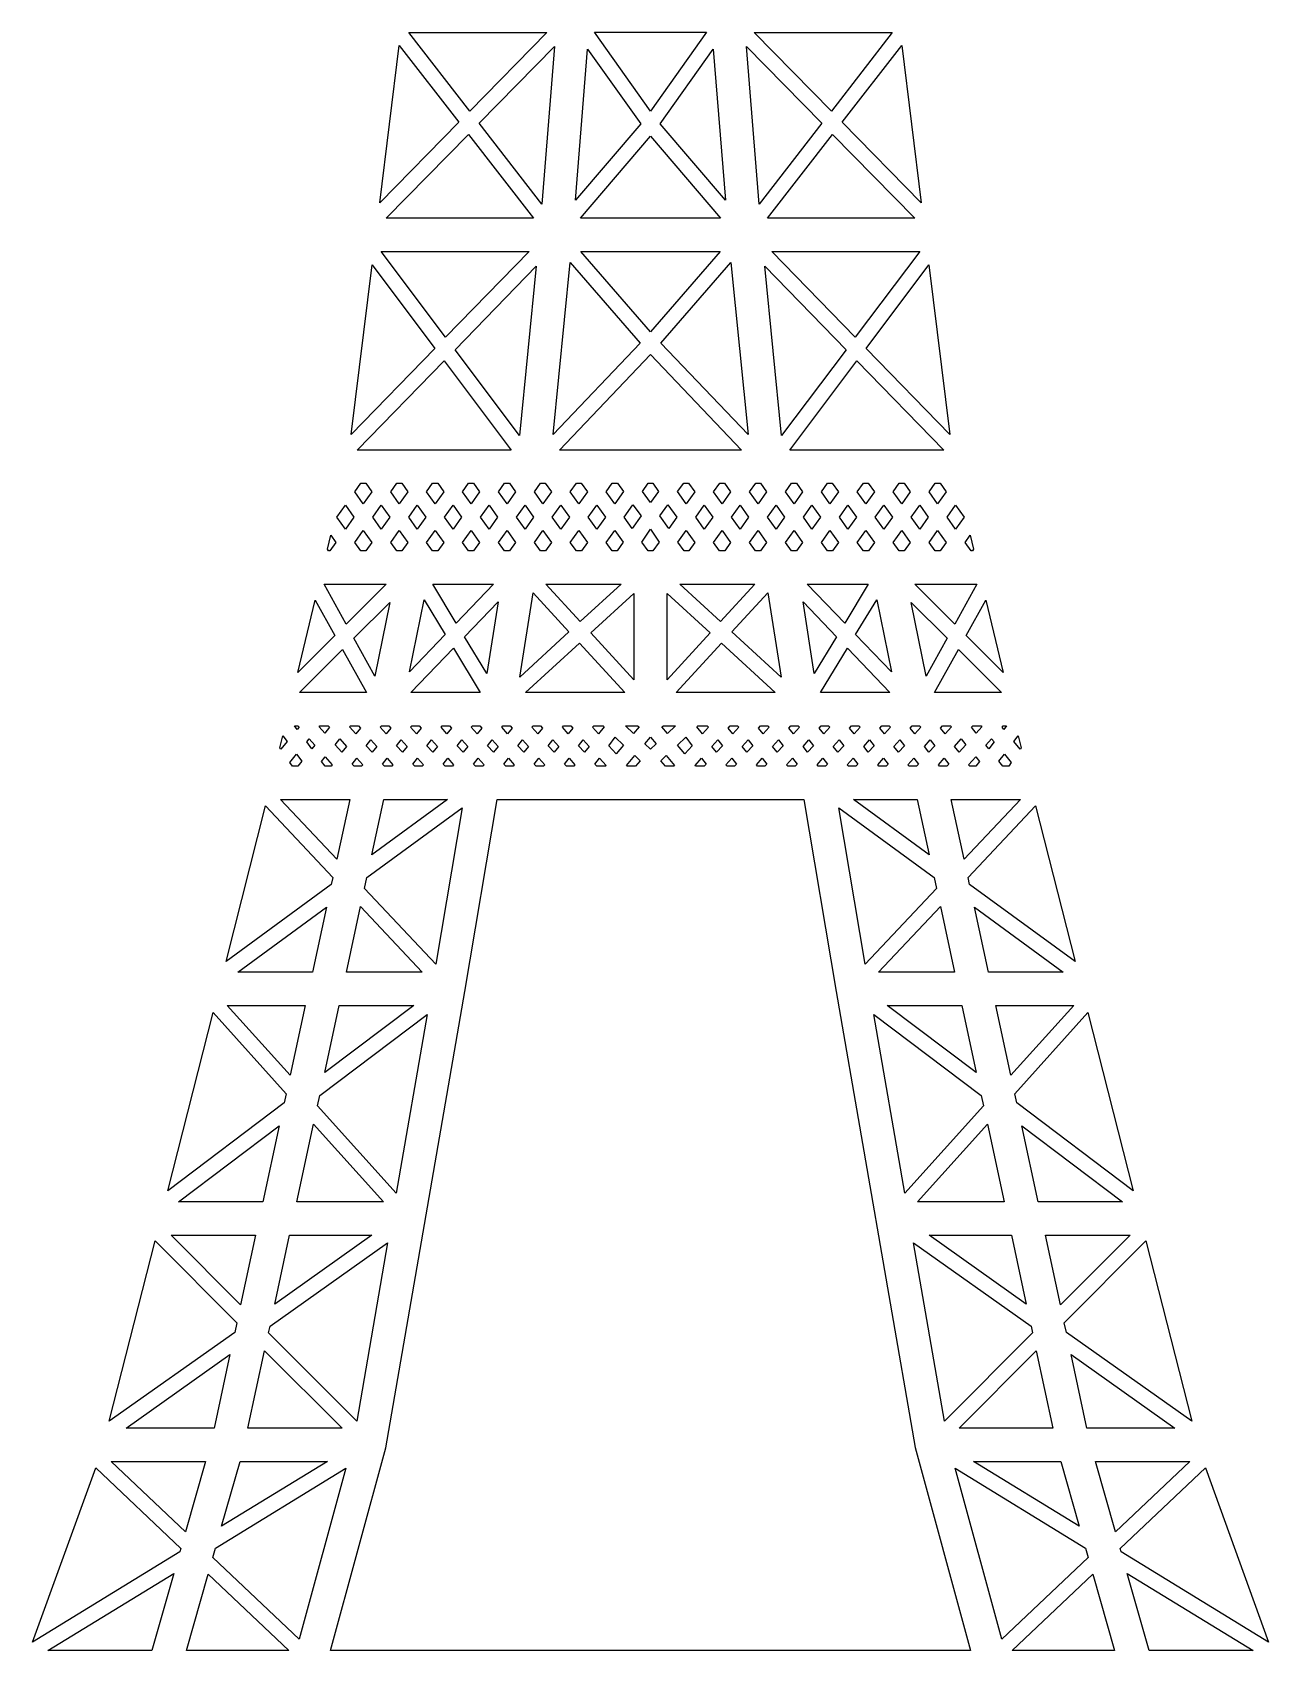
# Model space of a CAD drawing. Header units: metres. Extents: x 277 to 491, y 736 to 1269.
# Drawn here: x 326.5 to 442.1, y 840.7 to 992 of the extents above; entities that cross this region are included whole.
import ezdxf

# ---------------------------------------------------------------- set-up
doc = ezdxf.new("R2010")
doc.units = ezdxf.units.M

msp = doc.modelspace()

# ---------------------------------------------------------------- linework, layer by layer
at = {"layer": 'GROUP0'}
for p, q in [((361.71, 991.94), (374.61, 991.96)), ((367.4, 984.61), (361.71, 991.94)), ((374.61, 991.96), (367.4, 984.61)), ((379.08, 991.97), (389.52, 991.97)), ((384.3, 984.6), (379.08, 991.97)), ((389.52, 991.97), (384.3, 984.6)), ((393.99, 991.96), (406.89, 991.94)), ((401.2, 984.61), (393.99, 991.96)), ((406.89, 991.94), (401.2, 984.61)), ((359, 976.04), (360.82, 990.75)), ((360.82, 990.75), (366.39, 983.58)), ((368.29, 983.47), (375.33, 990.64)), ((375.33, 990.64), (374.15, 975.92)), ((377.29, 976.27), (378.42, 990.4)), ((378.42, 990.4), (383.39, 983.4)), ((385.21, 983.4), (390.17, 990.4)), ((390.17, 990.4), (391.31, 976.27)), ((394.45, 975.92), (393.27, 990.64)), ((393.27, 990.64), (400.31, 983.47)), ((402.21, 983.58), (407.78, 990.75)), ((407.78, 990.75), (409.6, 976.04)), ((366.39, 983.58), (359, 976.04)), ((374.15, 975.92), (368.29, 983.47)), ((383.39, 983.4), (377.29, 976.27)), ((391.31, 976.27), (385.21, 983.4)), ((400.31, 983.47), (394.45, 975.92)), ((409.6, 976.04), (402.21, 983.58)), ((359.59, 974.59), (367.28, 982.43)), ((367.28, 982.43), (373.36, 974.59)), ((377.75, 974.59), (384.3, 982.26)), ((384.3, 982.26), (390.85, 974.59)), ((395.24, 974.59), (401.32, 982.43)), ((401.32, 982.43), (409.01, 974.59)), ((373.36, 974.59), (359.59, 974.59)), ((390.85, 974.59), (377.75, 974.59)), ((409.01, 974.59), (395.24, 974.59)), ((359.13, 971.48), (372.96, 971.48)), ((365.15, 963.46), (359.13, 971.48)), ((372.96, 971.48), (365.15, 963.46)), ((384.3, 963.98), (377.78, 971.48)), ((377.78, 971.48), (390.82, 971.48)), ((390.82, 971.48), (384.3, 963.98)), ((395.64, 971.48), (409.47, 971.48)), ((403.44, 963.46), (395.64, 971.48)), ((409.47, 971.48), (403.44, 963.46)), ((356.32, 954.38), (358.28, 970.22)), ((358.28, 970.22), (364.14, 962.42)), ((366.03, 962.3), (373.62, 970.11)), ((373.62, 970.11), (372.06, 954.27)), ((375.19, 954.37), (376.78, 970.44)), ((376.78, 970.44), (383.33, 962.91)), ((385.27, 962.91), (391.82, 970.44)), ((391.82, 970.44), (393.41, 954.37)), ((396.54, 954.27), (394.97, 970.11)), ((394.97, 970.11), (402.57, 962.3)), ((404.46, 962.42), (410.32, 970.22)), ((410.32, 970.22), (412.28, 954.38)), ((364.14, 962.42), (356.32, 954.38)), ((372.06, 954.27), (366.03, 962.3)), ((383.33, 962.91), (375.19, 954.37)), ((393.41, 954.37), (385.27, 962.91)), ((402.57, 962.3), (396.54, 954.27)), ((412.28, 954.38), (404.46, 962.42)), ((356.89, 952.91), (365.01, 961.26)), ((365.01, 961.26), (371.27, 952.92)), ((375.8, 952.92), (384.3, 961.85)), ((384.3, 961.85), (392.8, 952.92)), ((397.32, 952.92), (403.58, 961.26)), ((403.58, 961.26), (411.7, 952.91)), ((371.27, 952.92), (356.89, 952.91)), ((392.8, 952.92), (375.8, 952.92)), ((411.7, 952.91), (397.32, 952.92)), ((356.66, 949.01), (357.23, 949.81)), ((357.46, 947.88), (356.66, 949.01)), ((357.23, 949.81), (357.7, 949.81)), ((358.26, 949.01), (357.46, 947.88)), ((357.7, 949.81), (358.26, 949.01)), ((360.02, 949.01), (360.59, 949.81)), ((360.82, 947.88), (360.02, 949.01)), ((360.59, 949.81), (361.05, 949.81)), ((361.62, 949.01), (360.82, 947.88)), ((361.05, 949.81), (361.62, 949.01)), ((363.38, 949.01), (363.94, 949.81)), ((364.18, 947.88), (363.38, 949.01)), ((363.94, 949.81), (364.41, 949.81)), ((364.97, 949.01), (364.18, 947.88)), ((364.41, 949.81), (364.97, 949.01)), ((366.73, 949.01), (367.3, 949.81)), ((367.53, 947.88), (366.73, 949.01)), ((367.3, 949.81), (367.76, 949.82)), ((368.33, 949.01), (367.53, 947.88)), ((367.76, 949.82), (368.33, 949.01)), ((370.09, 949.01), (370.66, 949.82)), ((370.89, 947.88), (370.09, 949.01)), ((370.66, 949.82), (371.12, 949.82)), ((371.69, 949.01), (370.89, 947.88)), ((371.12, 949.82), (371.69, 949.01)), ((373.45, 949.01), (374.02, 949.82)), ((374.24, 947.88), (373.45, 949.01)), ((374.02, 949.82), (374.47, 949.82)), ((375.04, 949.01), (374.24, 947.88)), ((374.47, 949.82), (375.04, 949.01)), ((376.8, 949.01), (377.37, 949.82)), ((377.6, 947.88), (376.8, 949.01)), ((377.37, 949.82), (377.83, 949.82)), ((378.4, 949.01), (377.6, 947.88)), ((377.83, 949.82), (378.4, 949.01)), ((380.16, 949.01), (380.73, 949.82)), ((380.96, 947.88), (380.16, 949.01)), ((380.73, 949.82), (381.2, 949.82)), ((381.77, 949.03), (380.96, 947.88)), ((381.2, 949.82), (381.77, 949.03)), ((383.54, 949.05), (384.09, 949.82)), ((384.3, 948), (383.54, 949.05)), ((384.09, 949.82), (384.51, 949.82)), ((385.06, 949.05), (384.3, 948)), ((384.51, 949.82), (385.06, 949.05)), ((386.82, 949.03), (387.4, 949.82)), ((387.64, 947.88), (386.82, 949.03)), ((387.4, 949.82), (387.86, 949.82)), ((388.44, 949.01), (387.64, 947.88)), ((387.86, 949.82), (388.44, 949.01)), ((390.2, 949.01), (390.77, 949.82)), ((391, 947.88), (390.2, 949.01)), ((390.77, 949.82), (391.22, 949.82)), ((391.79, 949.01), (391, 947.88)), ((391.22, 949.82), (391.79, 949.01)), ((393.55, 949.01), (394.13, 949.82)), ((394.35, 947.88), (393.55, 949.01)), ((394.13, 949.82), (394.58, 949.82)), ((395.15, 949.01), (394.35, 947.88)), ((394.58, 949.82), (395.15, 949.01)), ((396.91, 949.01), (397.48, 949.82)), ((397.71, 947.88), (396.91, 949.01)), ((397.48, 949.82), (397.94, 949.82)), ((398.51, 949.01), (397.71, 947.88)), ((397.94, 949.82), (398.51, 949.01)), ((400.27, 949.01), (400.84, 949.82)), ((401.07, 947.88), (400.27, 949.01)), ((400.84, 949.82), (401.29, 949.81)), ((401.86, 949.01), (401.07, 947.88)), ((401.29, 949.81), (401.86, 949.01)), ((403.62, 949.01), (404.19, 949.81)), ((404.42, 947.88), (403.62, 949.01)), ((404.19, 949.81), (404.65, 949.81)), ((405.22, 949.01), (404.42, 947.88)), ((404.65, 949.81), (405.22, 949.01)), ((406.98, 949.01), (407.55, 949.81)), ((407.78, 947.88), (406.98, 949.01)), ((407.55, 949.81), (408.01, 949.81)), ((408.58, 949.01), (407.78, 947.88)), ((408.01, 949.81), (408.58, 949.01)), ((410.34, 949.01), (410.9, 949.81)), ((411.13, 947.88), (410.34, 949.01)), ((410.9, 949.81), (411.37, 949.81)), ((411.93, 949.01), (411.13, 947.88)), ((411.37, 949.81), (411.93, 949.01)), ((354.99, 946.64), (355.78, 947.77)), ((355.78, 947.77), (356.58, 946.64)), ((358.34, 946.64), (359.14, 947.77)), ((359.14, 947.77), (359.94, 946.64)), ((361.7, 946.64), (362.5, 947.77)), ((362.5, 947.77), (363.3, 946.64)), ((365.05, 946.64), (365.85, 947.77)), ((365.85, 947.77), (366.65, 946.64)), ((368.41, 946.64), (369.21, 947.77)), ((369.21, 947.77), (370.01, 946.64)), ((371.77, 946.64), (372.57, 947.77)), ((372.57, 947.77), (373.36, 946.64)), ((375.12, 946.64), (375.92, 947.77)), ((375.92, 947.77), (376.72, 946.64)), ((378.48, 946.64), (379.28, 947.77)), ((379.28, 947.77), (380.08, 946.64)), ((381.84, 946.64), (382.66, 947.81)), ((382.66, 947.81), (383.42, 946.77)), ((385.18, 946.77), (385.93, 947.81)), ((385.93, 947.81), (386.76, 946.64)), ((388.52, 946.64), (389.32, 947.77)), ((389.32, 947.77), (390.12, 946.64)), ((391.88, 946.64), (392.67, 947.77)), ((392.67, 947.77), (393.47, 946.64)), ((395.23, 946.64), (396.03, 947.77)), ((396.03, 947.77), (396.83, 946.64)), ((398.59, 946.64), (399.39, 947.77)), ((399.39, 947.77), (400.19, 946.64)), ((401.95, 946.64), (402.74, 947.77)), ((402.74, 947.77), (403.54, 946.64)), ((405.3, 946.64), (406.1, 947.77)), ((406.1, 947.77), (406.9, 946.64)), ((408.66, 946.64), (409.46, 947.77)), ((409.46, 947.77), (410.25, 946.64)), ((412.01, 946.64), (412.81, 947.77)), ((412.81, 947.77), (413.61, 946.64)), ((355.78, 945.52), (354.99, 946.64)), ((356.58, 946.64), (355.78, 945.52)), ((359.14, 945.52), (358.34, 946.64)), ((359.94, 946.64), (359.14, 945.52)), ((362.5, 945.52), (361.7, 946.64)), ((363.3, 946.64), (362.5, 945.52)), ((365.85, 945.52), (365.05, 946.64)), ((366.65, 946.64), (365.85, 945.52)), ((369.21, 945.52), (368.41, 946.64)), ((370.01, 946.64), (369.21, 945.52)), ((372.57, 945.52), (371.77, 946.64)), ((373.36, 946.64), (372.57, 945.52)), ((375.92, 945.52), (375.12, 946.64)), ((376.72, 946.64), (375.92, 945.52)), ((379.28, 945.52), (378.48, 946.64)), ((380.08, 946.64), (379.28, 945.52)), ((382.6, 945.57), (381.84, 946.64)), ((383.42, 946.77), (382.6, 945.57)), ((386, 945.57), (385.18, 946.77)), ((386.76, 946.64), (386, 945.57)), ((389.32, 945.52), (388.52, 946.64)), ((390.12, 946.64), (389.32, 945.52)), ((392.67, 945.52), (391.88, 946.64)), ((393.47, 946.64), (392.67, 945.52)), ((396.03, 945.52), (395.23, 946.64)), ((396.83, 946.64), (396.03, 945.52)), ((399.39, 945.52), (398.59, 946.64)), ((400.19, 946.64), (399.39, 945.52)), ((402.74, 945.52), (401.95, 946.64)), ((403.54, 946.64), (402.74, 945.52)), ((406.1, 945.52), (405.3, 946.64)), ((406.9, 946.64), (406.1, 945.52)), ((409.46, 945.52), (408.66, 946.64)), ((410.25, 946.64), (409.46, 945.52)), ((412.81, 945.52), (412.01, 946.64)), ((413.61, 946.64), (412.81, 945.52)), ((354.12, 943.65), (354.43, 944.95)), ((354.9, 944.27), (354.34, 943.48)), ((354.43, 944.95), (354.9, 944.27)), ((356.66, 944.27), (357.46, 945.4)), ((357.23, 943.48), (356.66, 944.27)), ((357.46, 945.4), (358.26, 944.27)), ((358.26, 944.27), (357.7, 943.48)), ((360.02, 944.27), (360.82, 945.4)), ((360.58, 943.48), (360.02, 944.27)), ((360.82, 945.4), (361.62, 944.27)), ((361.62, 944.27), (361.05, 943.48)), ((363.38, 944.27), (364.18, 945.4)), ((363.94, 943.48), (363.38, 944.27)), ((364.18, 945.4), (364.97, 944.27)), ((364.97, 944.27), (364.41, 943.48)), ((366.73, 944.27), (367.53, 945.4)), ((367.3, 943.48), (366.73, 944.27)), ((367.53, 945.4), (368.33, 944.27)), ((368.33, 944.27), (367.77, 943.48)), ((370.09, 944.27), (370.89, 945.4)), ((370.65, 943.48), (370.09, 944.27)), ((370.89, 945.4), (371.69, 944.27)), ((371.69, 944.27), (371.12, 943.48)), ((373.45, 944.27), (374.24, 945.4)), ((374.01, 943.48), (373.45, 944.27)), ((374.24, 945.4), (375.04, 944.27)), ((375.04, 944.27), (374.48, 943.48)), ((376.8, 944.27), (377.6, 945.4)), ((377.37, 943.48), (376.8, 944.27)), ((377.6, 945.4), (378.4, 944.27)), ((378.4, 944.27), (377.84, 943.48)), ((380.16, 944.27), (380.96, 945.4)), ((380.72, 943.48), (380.16, 944.27)), ((380.96, 945.4), (381.73, 944.3)), ((381.73, 944.3), (381.17, 943.48)), ((383.48, 944.32), (384.3, 945.51)), ((384.08, 943.48), (383.48, 944.32)), ((384.3, 945.51), (385.11, 944.32)), ((385.11, 944.32), (384.52, 943.48)), ((386.86, 944.3), (387.64, 945.4)), ((387.43, 943.48), (386.86, 944.3)), ((387.64, 945.4), (388.44, 944.27)), ((388.44, 944.27), (387.87, 943.48)), ((390.2, 944.27), (391, 945.4)), ((390.76, 943.48), (390.2, 944.27)), ((391, 945.4), (391.79, 944.27)), ((391.79, 944.27), (391.23, 943.48)), ((393.55, 944.27), (394.35, 945.4)), ((394.12, 943.48), (393.55, 944.27)), ((394.35, 945.4), (395.15, 944.27)), ((395.15, 944.27), (394.59, 943.48)), ((396.91, 944.27), (397.71, 945.4)), ((397.47, 943.48), (396.91, 944.27)), ((397.71, 945.4), (398.51, 944.27)), ((398.51, 944.27), (397.94, 943.48)), ((400.27, 944.27), (401.07, 945.4)), ((400.83, 943.48), (400.27, 944.27)), ((401.07, 945.4), (401.86, 944.27)), ((401.86, 944.27), (401.3, 943.48)), ((403.62, 944.27), (404.42, 945.4)), ((404.19, 943.48), (403.62, 944.27)), ((404.42, 945.4), (405.22, 944.27)), ((405.22, 944.27), (404.66, 943.48)), ((406.98, 944.27), (407.78, 945.4)), ((407.54, 943.48), (406.98, 944.27)), ((407.78, 945.4), (408.58, 944.27)), ((408.58, 944.27), (408.01, 943.48)), ((410.34, 944.27), (411.13, 945.4)), ((410.9, 943.48), (410.34, 944.27)), ((411.13, 945.4), (411.93, 944.27)), ((411.93, 944.27), (411.37, 943.48)), ((413.69, 944.27), (414.17, 944.95)), ((414.25, 943.48), (413.69, 944.27)), ((414.17, 944.95), (414.48, 943.65)), ((354.2, 943.48), (354.12, 943.65)), ((354.34, 943.48), (354.2, 943.48)), ((357.7, 943.48), (357.23, 943.48)), ((361.05, 943.48), (360.58, 943.48)), ((364.41, 943.48), (363.94, 943.48)), ((367.77, 943.48), (367.3, 943.48)), ((371.12, 943.48), (370.65, 943.48)), ((374.48, 943.48), (374.01, 943.48)), ((377.84, 943.48), (377.37, 943.48)), ((381.17, 943.48), (380.72, 943.48)), ((384.52, 943.48), (384.08, 943.48)), ((387.87, 943.48), (387.43, 943.48)), ((391.23, 943.48), (390.76, 943.48)), ((394.59, 943.48), (394.12, 943.48)), ((397.94, 943.48), (397.47, 943.48)), ((401.3, 943.48), (400.83, 943.48)), ((404.66, 943.48), (404.19, 943.48)), ((408.01, 943.48), (407.54, 943.48)), ((411.37, 943.48), (410.9, 943.48)), ((414.4, 943.48), (414.25, 943.48)), ((414.48, 943.65), (414.4, 943.48)), ((355.86, 936.63), (353.79, 940.37)), ((353.79, 940.37), (359.61, 940.37)), ((359.61, 940.37), (355.86, 936.63)), ((363.95, 940.37), (369.64, 940.37)), ((366.15, 936.73), (363.95, 940.37)), ((369.64, 940.37), (366.15, 936.73)), ((372.08, 931.69), (373.33, 939.56)), ((373.33, 939.56), (376.68, 935.91)), ((374.53, 940.37), (381.55, 940.37)), ((377.74, 936.88), (374.53, 940.37)), ((381.55, 940.37), (377.74, 936.88)), ((378.71, 935.82), (382.75, 939.52)), ((382.75, 939.52), (382.75, 931.44)), ((385.85, 939.52), (389.88, 935.82)), ((385.85, 931.44), (385.85, 939.52)), ((387.05, 940.37), (394.06, 940.37)), ((390.85, 936.88), (387.05, 940.37)), ((394.06, 940.37), (390.85, 936.88)), ((391.91, 935.91), (395.27, 939.56)), ((395.27, 939.56), (396.51, 931.69)), ((402.45, 936.73), (398.95, 940.37)), ((398.95, 940.37), (404.64, 940.37)), ((404.64, 940.37), (402.45, 936.73)), ((408.99, 940.37), (414.81, 940.37)), ((412.74, 936.63), (408.99, 940.37)), ((414.81, 940.37), (412.74, 936.63)), ((351.35, 932.12), (352.97, 938.88)), ((352.97, 938.88), (354.8, 935.57)), ((356.58, 935.32), (359.93, 938.67)), ((359.93, 938.67), (358.54, 931.78)), ((361.79, 932.18), (363.15, 938.92)), ((363.15, 938.92), (365.12, 935.66)), ((366.92, 935.46), (370.05, 938.72)), ((370.05, 938.72), (368.99, 932.02)), ((398.55, 938.72), (401.68, 935.46)), ((399.6, 932.02), (398.55, 938.72)), ((403.47, 935.66), (405.44, 938.92)), ((405.44, 938.92), (406.81, 932.18)), ((408.66, 938.67), (412.01, 935.32)), ((410.06, 931.78), (408.66, 938.67)), ((413.79, 935.57), (415.63, 938.88)), ((415.63, 938.88), (417.25, 932.12)), ((354.8, 935.57), (351.35, 932.12)), ((358.54, 931.78), (356.58, 935.32)), ((365.12, 935.66), (361.79, 932.18)), ((368.99, 932.02), (366.92, 935.46)), ((376.68, 935.91), (372.08, 931.69)), ((382.75, 931.44), (378.71, 935.82)), ((389.88, 935.82), (385.85, 931.44)), ((396.51, 931.69), (391.91, 935.91)), ((401.68, 935.46), (399.6, 932.02)), ((406.81, 932.18), (403.47, 935.66)), ((412.01, 935.32), (410.06, 931.78)), ((417.25, 932.12), (413.79, 935.57)), ((351.5, 930.24), (355.53, 934.26)), ((355.53, 934.26), (357.75, 930.24)), ((361.91, 930.24), (365.89, 934.38)), ((365.89, 934.38), (368.39, 930.24)), ((372.63, 930.24), (377.66, 934.85)), ((377.66, 934.85), (381.9, 930.24)), ((386.7, 930.24), (390.94, 934.85)), ((390.94, 934.85), (395.96, 930.24)), ((400.2, 930.24), (402.71, 934.38)), ((402.71, 934.38), (406.68, 930.24)), ((410.85, 930.24), (413.07, 934.26)), ((413.07, 934.26), (417.1, 930.24)), ((357.75, 930.24), (351.5, 930.24)), ((368.39, 930.24), (361.91, 930.24)), ((381.9, 930.24), (372.63, 930.24)), ((395.96, 930.24), (386.7, 930.24)), ((406.68, 930.24), (400.2, 930.24)), ((417.1, 930.24), (410.85, 930.24)), ((349.66, 925.09), (349.93, 926.2)), ((349.93, 926.2), (350.33, 925.66)), ((351.02, 927.13), (351.34, 927.13)), ((351.27, 926.8), (351.02, 927.13)), ((351.45, 927.01), (351.27, 926.8)), ((351.34, 927.13), (351.45, 927.01)), ((352.17, 925.63), (352.41, 925.92)), ((352.41, 925.92), (352.94, 925.32)), ((353.34, 927.04), (353.41, 927.13)), ((353.86, 926.45), (353.34, 927.04)), ((353.41, 927.13), (354.18, 927.13)), ((354.3, 927), (353.86, 926.45)), ((354.18, 927.13), (354.3, 927)), ((354.82, 925.36), (355.26, 925.91)), ((355.26, 925.91), (355.88, 925.21)), ((356.18, 927.04), (356.26, 927.13)), ((356.76, 926.38), (356.18, 927.04)), ((356.26, 927.13), (357.01, 927.13)), ((357.19, 926.93), (356.76, 926.38)), ((357.01, 927.13), (357.19, 926.93)), ((359.05, 927), (359.15, 927.13)), ((359.6, 926.38), (359.05, 927)), ((359.15, 927.13), (359.85, 927.13)), ((360.02, 926.93), (359.6, 926.38)), ((359.85, 927.13), (360.02, 926.93)), ((361.88, 927), (361.98, 927.13)), ((362.43, 926.38), (361.88, 927)), ((361.98, 927.13), (362.68, 927.13)), ((362.86, 926.93), (362.43, 926.38)), ((362.68, 927.13), (362.86, 926.93)), ((364.72, 927), (364.82, 927.13)), ((365.27, 926.38), (364.72, 927)), ((364.82, 927.13), (365.52, 927.13)), ((365.69, 926.93), (365.27, 926.38)), ((365.52, 927.13), (365.69, 926.93)), ((367.55, 927), (367.65, 927.13)), ((368.1, 926.38), (367.55, 927)), ((367.65, 927.13), (368.35, 927.13)), ((368.53, 926.93), (368.1, 926.38)), ((368.35, 927.13), (368.53, 926.93)), ((370.39, 927), (370.49, 927.13)), ((370.94, 926.38), (370.39, 927)), ((370.49, 927.13), (371.19, 927.13)), ((371.36, 926.93), (370.94, 926.38)), ((371.19, 927.13), (371.36, 926.93)), ((373.22, 927), (373.32, 927.13)), ((373.77, 926.38), (373.22, 927)), ((373.32, 927.13), (374.02, 927.13)), ((374.2, 926.93), (373.77, 926.38)), ((374.02, 927.13), (374.2, 926.93)), ((376.06, 927), (376.16, 927.13)), ((376.61, 926.38), (376.06, 927)), ((376.16, 927.13), (376.86, 927.13)), ((377.03, 926.93), (376.61, 926.38)), ((376.86, 927.13), (377.03, 926.93)), ((378.89, 927), (378.99, 927.13)), ((379.44, 926.38), (378.89, 927)), ((378.99, 927.13), (379.88, 927.13)), ((379.96, 927.05), (379.44, 926.38)), ((379.88, 927.13), (379.96, 927.05)), ((380.41, 925.28), (381.01, 926.06)), ((381.01, 926.06), (381.78, 925.34)), ((382.72, 926.43), (381.97, 927.13)), ((381.97, 927.13), (383.08, 927.13)), ((383.24, 927.03), (382.72, 926.43)), ((383.08, 927.13), (383.24, 927.03)), ((383.77, 925.44), (384.3, 926.06)), ((384.3, 926.06), (384.83, 925.44)), ((385.36, 927.03), (385.51, 927.13)), ((385.88, 926.43), (385.36, 927.03)), ((385.51, 927.13), (386.63, 927.13)), ((386.63, 927.13), (385.88, 926.43)), ((386.81, 925.34), (387.59, 926.06)), ((387.59, 926.06), (388.18, 925.28)), ((388.64, 927.05), (388.72, 927.13)), ((389.15, 926.38), (388.64, 927.05)), ((388.72, 927.13), (389.6, 927.13)), ((389.71, 927), (389.15, 926.38)), ((389.6, 927.13), (389.71, 927)), ((391.56, 926.93), (391.74, 927.13)), ((391.99, 926.38), (391.56, 926.93)), ((391.74, 927.13), (392.44, 927.13)), ((392.54, 927), (391.99, 926.38)), ((392.44, 927.13), (392.54, 927)), ((394.4, 926.93), (394.57, 927.13)), ((394.82, 926.38), (394.4, 926.93)), ((394.57, 927.13), (395.27, 927.13)), ((395.38, 927), (394.82, 926.38)), ((395.27, 927.13), (395.38, 927)), ((397.23, 926.93), (397.41, 927.13)), ((397.66, 926.38), (397.23, 926.93)), ((397.41, 927.13), (398.11, 927.13)), ((398.21, 927), (397.66, 926.38)), ((398.11, 927.13), (398.21, 927)), ((400.07, 926.93), (400.24, 927.13)), ((400.49, 926.38), (400.07, 926.93)), ((400.24, 927.13), (400.94, 927.13)), ((401.05, 927), (400.49, 926.38)), ((400.94, 927.13), (401.05, 927)), ((402.9, 926.93), (403.08, 927.13)), ((403.33, 926.38), (402.9, 926.93)), ((403.08, 927.13), (403.78, 927.13)), ((403.88, 927), (403.33, 926.38)), ((403.78, 927.13), (403.88, 927)), ((405.74, 926.93), (405.91, 927.13)), ((406.16, 926.38), (405.74, 926.93)), ((405.91, 927.13), (406.61, 927.13)), ((406.72, 927), (406.16, 926.38)), ((406.61, 927.13), (406.72, 927)), ((408.57, 926.93), (408.75, 927.13)), ((409, 926.38), (408.57, 926.93)), ((408.75, 927.13), (409.45, 927.13)), ((409.55, 927), (409, 926.38)), ((409.45, 927.13), (409.55, 927)), ((411.41, 926.93), (411.59, 927.13)), ((411.83, 926.38), (411.41, 926.93)), ((411.59, 927.13), (412.34, 927.13)), ((412.42, 927.04), (411.83, 926.38)), ((412.34, 927.13), (412.42, 927.04)), ((412.72, 925.21), (413.33, 925.91)), ((413.33, 925.91), (413.77, 925.36)), ((414.3, 927), (414.42, 927.13)), ((414.74, 926.45), (414.3, 927)), ((414.42, 927.13), (415.19, 927.13)), ((415.26, 927.05), (414.74, 926.45)), ((415.19, 927.13), (415.26, 927.05)), ((415.65, 925.32), (416.18, 925.92)), ((416.18, 925.92), (416.43, 925.63)), ((417.15, 927.01), (417.25, 927.13)), ((417.32, 926.8), (417.15, 927.01)), ((417.25, 927.13), (417.58, 927.13)), ((417.58, 927.13), (417.32, 926.8)), ((418.26, 925.66), (418.67, 926.2)), ((418.67, 926.2), (418.94, 925.09)), ((349.75, 924.95), (349.66, 925.09)), ((350.33, 925.66), (349.75, 924.95)), ((350.59, 923.72), (351.23, 924.49)), ((351.23, 924.49), (351.73, 923.83)), ((352.66, 924.98), (352.17, 925.63)), ((352.94, 925.32), (352.66, 924.98)), ((355.45, 924.66), (354.82, 925.36)), ((355.88, 925.21), (355.45, 924.66)), ((357.73, 925.28), (358.16, 925.84)), ((358.29, 924.66), (357.73, 925.28)), ((358.16, 925.84), (358.71, 925.21)), ((358.71, 925.21), (358.29, 924.66)), ((360.57, 925.28), (360.99, 925.84)), ((361.12, 924.66), (360.57, 925.28)), ((360.99, 925.84), (361.55, 925.21)), ((361.55, 925.21), (361.12, 924.66)), ((363.4, 925.28), (363.83, 925.84)), ((363.96, 924.66), (363.4, 925.28)), ((363.83, 925.84), (364.38, 925.21)), ((364.38, 925.21), (363.96, 924.66)), ((366.24, 925.28), (366.66, 925.84)), ((366.79, 924.66), (366.24, 925.28)), ((366.66, 925.84), (367.22, 925.21)), ((367.22, 925.21), (366.79, 924.66)), ((369.07, 925.28), (369.5, 925.84)), ((369.63, 924.66), (369.07, 925.28)), ((369.5, 925.84), (370.05, 925.21)), ((370.05, 925.21), (369.63, 924.66)), ((371.91, 925.28), (372.33, 925.84)), ((372.46, 924.66), (371.91, 925.28)), ((372.33, 925.84), (372.89, 925.21)), ((372.89, 925.21), (372.46, 924.66)), ((374.74, 925.28), (375.17, 925.84)), ((375.3, 924.66), (374.74, 925.28)), ((375.17, 925.84), (375.72, 925.21)), ((375.72, 925.21), (375.3, 924.66)), ((377.58, 925.28), (378, 925.84)), ((378.13, 924.66), (377.58, 925.28)), ((378, 925.84), (378.56, 925.21)), ((378.56, 925.21), (378.13, 924.66)), ((381.08, 924.53), (380.41, 925.28)), ((381.78, 925.34), (381.08, 924.53)), ((384.3, 924.94), (383.77, 925.44)), ((384.83, 925.44), (384.3, 924.94)), ((387.51, 924.53), (386.81, 925.34)), ((388.18, 925.28), (387.51, 924.53)), ((390.04, 925.21), (390.59, 925.84)), ((390.47, 924.66), (390.04, 925.21)), ((391.02, 925.28), (390.47, 924.66)), ((390.59, 925.84), (391.02, 925.28)), ((392.88, 925.21), (393.43, 925.84)), ((393.3, 924.66), (392.88, 925.21)), ((393.85, 925.28), (393.3, 924.66)), ((393.43, 925.84), (393.85, 925.28)), ((395.71, 925.21), (396.26, 925.84)), ((396.14, 924.66), (395.71, 925.21)), ((396.69, 925.28), (396.14, 924.66)), ((396.26, 925.84), (396.69, 925.28)), ((398.55, 925.21), (399.1, 925.84)), ((398.97, 924.66), (398.55, 925.21)), ((399.52, 925.28), (398.97, 924.66)), ((399.1, 925.84), (399.52, 925.28)), ((401.38, 925.21), (401.93, 925.84)), ((401.81, 924.66), (401.38, 925.21)), ((402.36, 925.28), (401.81, 924.66)), ((401.93, 925.84), (402.36, 925.28)), ((404.22, 925.21), (404.77, 925.84)), ((404.64, 924.66), (404.22, 925.21)), ((405.19, 925.28), (404.64, 924.66)), ((404.77, 925.84), (405.19, 925.28)), ((407.05, 925.21), (407.6, 925.84)), ((407.48, 924.66), (407.05, 925.21)), ((408.03, 925.28), (407.48, 924.66)), ((407.6, 925.84), (408.03, 925.28)), ((409.89, 925.21), (410.44, 925.84)), ((410.31, 924.66), (409.89, 925.21)), ((410.86, 925.28), (410.31, 924.66)), ((410.44, 925.84), (410.86, 925.28)), ((413.15, 924.66), (412.72, 925.21)), ((413.77, 925.36), (413.15, 924.66)), ((415.93, 924.98), (415.65, 925.32)), ((416.43, 925.63), (415.93, 924.98)), ((416.86, 923.83), (417.37, 924.49)), ((417.37, 924.49), (418.01, 923.72)), ((418.85, 924.95), (418.26, 925.66)), ((418.94, 925.09), (418.85, 924.95)), ((350.83, 923.36), (350.59, 923.72)), ((351.35, 923.36), (350.83, 923.36)), ((351.73, 923.83), (351.35, 923.36)), ((353.56, 923.8), (353.91, 924.23)), ((353.9, 923.36), (353.56, 923.8)), ((354.46, 923.36), (353.9, 923.36)), ((353.91, 924.23), (354.56, 923.5)), ((354.56, 923.5), (354.46, 923.36)), ((356.42, 923.56), (356.84, 924.12)), ((356.6, 923.36), (356.42, 923.56)), ((357.3, 923.36), (356.6, 923.36)), ((356.84, 924.12), (357.4, 923.5)), ((357.4, 923.5), (357.3, 923.36)), ((359.26, 923.56), (359.68, 924.12)), ((359.43, 923.36), (359.26, 923.56)), ((360.13, 923.36), (359.43, 923.36)), ((359.68, 924.12), (360.23, 923.5)), ((360.23, 923.5), (360.13, 923.36)), ((362.09, 923.56), (362.52, 924.12)), ((362.27, 923.36), (362.09, 923.56)), ((362.97, 923.36), (362.27, 923.36)), ((362.52, 924.12), (363.07, 923.5)), ((363.07, 923.5), (362.97, 923.36)), ((364.93, 923.56), (365.35, 924.12)), ((365.1, 923.36), (364.93, 923.56)), ((365.8, 923.36), (365.1, 923.36)), ((365.35, 924.12), (365.9, 923.5)), ((365.9, 923.5), (365.8, 923.36)), ((367.76, 923.56), (368.18, 924.12)), ((367.94, 923.36), (367.76, 923.56)), ((368.64, 923.36), (367.94, 923.36)), ((368.18, 924.12), (368.74, 923.5)), ((368.74, 923.5), (368.64, 923.36)), ((370.6, 923.56), (371.02, 924.12)), ((370.77, 923.36), (370.6, 923.56)), ((371.47, 923.36), (370.77, 923.36)), ((371.02, 924.12), (371.57, 923.5)), ((371.57, 923.5), (371.47, 923.36)), ((373.43, 923.56), (373.86, 924.12)), ((373.61, 923.36), (373.43, 923.56)), ((374.31, 923.36), (373.61, 923.36)), ((373.86, 924.12), (374.41, 923.5)), ((374.41, 923.5), (374.31, 923.36)), ((376.27, 923.56), (376.69, 924.12)), ((376.44, 923.36), (376.27, 923.56)), ((377.14, 923.36), (376.44, 923.36)), ((376.69, 924.12), (377.24, 923.5)), ((377.24, 923.5), (377.14, 923.36)), ((379.1, 923.56), (379.53, 924.12)), ((379.28, 923.36), (379.1, 923.56)), ((380.08, 923.36), (379.28, 923.36)), ((379.53, 924.12), (380.14, 923.43)), ((380.14, 923.43), (380.08, 923.36)), ((382.04, 923.44), (382.83, 924.35)), ((382.11, 923.36), (382.04, 923.44)), ((382.91, 923.36), (382.11, 923.36)), ((382.83, 924.35), (383.34, 923.87)), ((383.34, 923.87), (382.91, 923.36)), ((385.26, 923.87), (385.77, 924.35)), ((385.69, 923.36), (385.26, 923.87)), ((386.48, 923.36), (385.69, 923.36)), ((385.77, 924.35), (386.55, 923.44)), ((386.55, 923.44), (386.48, 923.36)), ((388.46, 923.43), (389.07, 924.12)), ((388.51, 923.36), (388.46, 923.43)), ((389.32, 923.36), (388.51, 923.36)), ((389.07, 924.12), (389.5, 923.56)), ((389.5, 923.56), (389.32, 923.36)), ((391.35, 923.5), (391.91, 924.12)), ((391.45, 923.36), (391.35, 923.5)), ((392.15, 923.36), (391.45, 923.36)), ((391.91, 924.12), (392.33, 923.56)), ((392.33, 923.56), (392.15, 923.36)), ((394.19, 923.5), (394.74, 924.12)), ((394.29, 923.36), (394.19, 923.5)), ((394.99, 923.36), (394.29, 923.36)), ((394.74, 924.12), (395.17, 923.56)), ((395.17, 923.56), (394.99, 923.36)), ((397.02, 923.5), (397.58, 924.12)), ((397.12, 923.36), (397.02, 923.5)), ((397.83, 923.36), (397.12, 923.36)), ((397.58, 924.12), (398, 923.56)), ((398, 923.56), (397.83, 923.36)), ((399.86, 923.5), (400.41, 924.12)), ((399.96, 923.36), (399.86, 923.5)), ((400.66, 923.36), (399.96, 923.36)), ((400.41, 924.12), (400.84, 923.56)), ((400.84, 923.56), (400.66, 923.36)), ((402.69, 923.5), (403.25, 924.12)), ((402.79, 923.36), (402.69, 923.5)), ((403.5, 923.36), (402.79, 923.36)), ((403.25, 924.12), (403.67, 923.56)), ((403.67, 923.56), (403.5, 923.36)), ((405.53, 923.5), (406.08, 924.12)), ((405.63, 923.36), (405.53, 923.5)), ((406.33, 923.36), (405.63, 923.36)), ((406.08, 924.12), (406.51, 923.56)), ((406.51, 923.56), (406.33, 923.36)), ((408.36, 923.5), (408.92, 924.12)), ((408.46, 923.36), (408.36, 923.5)), ((409.16, 923.36), (408.46, 923.36)), ((408.92, 924.12), (409.34, 923.56)), ((409.34, 923.56), (409.16, 923.36)), ((411.2, 923.5), (411.75, 924.12)), ((411.3, 923.36), (411.2, 923.5)), ((412, 923.36), (411.3, 923.36)), ((411.75, 924.12), (412.18, 923.56)), ((412.18, 923.56), (412, 923.36)), ((414.03, 923.5), (414.69, 924.23)), ((414.14, 923.36), (414.03, 923.5)), ((414.7, 923.36), (414.14, 923.36)), ((414.69, 924.23), (415.04, 923.8)), ((415.04, 923.8), (414.7, 923.36)), ((417.24, 923.36), (416.86, 923.83)), ((417.77, 923.36), (417.24, 923.36)), ((418.01, 923.72), (417.77, 923.36)), ((349.72, 920.26), (356.19, 920.26)), ((354.98, 914.68), (349.72, 920.26)), ((356.19, 920.26), (354.98, 914.68)), ((365.33, 920.26), (358.25, 915.07)), ((358.25, 915.07), (359.37, 920.26)), ((359.37, 920.26), (365.33, 920.26)), ((366.95, 902.29), (369.98, 920.26)), ((369.98, 920.26), (398.62, 920.26)), ((398.62, 920.26), (401.64, 902.29)), ((403.27, 920.26), (409.23, 920.26)), ((410.35, 915.07), (403.27, 920.26)), ((409.23, 920.26), (410.35, 915.07)), ((412.41, 920.26), (418.87, 920.26)), ((413.61, 914.68), (412.41, 920.26)), ((418.87, 920.26), (413.61, 914.68)), ((344.63, 905.09), (348.33, 919.65)), ((348.33, 919.65), (354.62, 912.97)), ((357.79, 912.96), (366.69, 919.48)), ((366.69, 919.48), (364.24, 904.86)), ((401.9, 919.48), (410.81, 912.95)), ((404.36, 904.86), (401.9, 919.48)), ((413.98, 912.97), (420.27, 919.65)), ((420.27, 919.65), (423.97, 905.09)), ((354.47, 912.3), (344.63, 905.09)), ((354.62, 912.97), (354.47, 912.3)), ((357.57, 911.93), (357.79, 912.96)), ((410.81, 912.95), (411.03, 911.93)), ((414.12, 912.3), (413.98, 912.97)), ((423.97, 905.09), (414.12, 912.3)), ((364.24, 904.86), (357.57, 911.93)), ((411.03, 911.93), (404.36, 904.86)), ((345.72, 904.11), (354.02, 910.19)), ((354.02, 910.19), (352.71, 904.11)), ((355.88, 904.11), (357.2, 910.23)), ((357.2, 910.23), (362.97, 904.11)), ((405.62, 904.11), (411.39, 910.23)), ((411.39, 910.23), (412.71, 904.11)), ((415.89, 904.11), (414.58, 910.19)), ((414.58, 910.19), (422.87, 904.11)), ((352.71, 904.11), (345.72, 904.11)), ((362.97, 904.11), (355.88, 904.11)), ((412.71, 904.11), (405.62, 904.11)), ((422.87, 904.11), (415.89, 904.11)), ((359.56, 859.63), (366.95, 902.29)), ((401.64, 902.29), (409.03, 859.66)), ((339.19, 883.67), (343.42, 900.33)), ((343.42, 900.33), (350.25, 892.73)), ((350.62, 894.47), (344.75, 901)), ((344.75, 901), (352.03, 901)), ((352.03, 901), (350.62, 894.47)), ((362.17, 901), (353.86, 894.74)), ((353.86, 894.74), (355.21, 901)), ((355.21, 901), (362.17, 901)), ((414.74, 894.74), (406.42, 901)), ((406.42, 901), (413.38, 901)), ((413.38, 901), (414.74, 894.74)), ((416.56, 901), (423.85, 901)), ((417.97, 894.47), (416.56, 901)), ((423.85, 901), (417.97, 894.47)), ((418.35, 892.73), (425.18, 900.33)), ((425.18, 900.33), (429.41, 883.67)), ((353.4, 892.59), (363.43, 900.15)), ((363.43, 900.15), (360.53, 883.44)), ((405.16, 900.15), (415.2, 892.59)), ((408.06, 883.44), (405.16, 900.15)), ((350.25, 892.73), (350.07, 891.88)), ((418.53, 891.88), (418.35, 892.73)), ((350.07, 891.88), (339.19, 883.67)), ((353.19, 891.62), (353.4, 892.59)), ((360.53, 883.44), (353.19, 891.62)), ((415.41, 891.62), (408.06, 883.44)), ((415.2, 892.59), (415.41, 891.62)), ((429.41, 883.67), (418.53, 891.88)), ((340.18, 882.62), (349.6, 889.73)), ((349.6, 889.73), (348.07, 882.62)), ((351.25, 882.62), (352.81, 889.88)), ((352.81, 889.88), (359.34, 882.62)), ((409.26, 882.62), (415.78, 889.88)), ((415.78, 889.88), (417.35, 882.62)), ((420.53, 882.62), (418.99, 889.73)), ((418.99, 889.73), (428.42, 882.62)), ((348.07, 882.62), (340.18, 882.62)), ((359.34, 882.62), (351.25, 882.62)), ((417.35, 882.62), (409.26, 882.62)), ((428.42, 882.62), (420.53, 882.62)), ((339.49, 879.52), (347.4, 879.52)), ((345.99, 873), (339.49, 879.52)), ((347.4, 879.52), (345.99, 873)), ((358.27, 879.52), (349.19, 873.08)), ((349.19, 873.08), (350.57, 879.52)), ((350.57, 879.52), (358.27, 879.52)), ((419.41, 873.08), (410.33, 879.52)), ((410.33, 879.52), (418.02, 879.52)), ((418.02, 879.52), (419.41, 873.08)), ((421.2, 879.52), (429.11, 879.52)), ((422.6, 873), (421.2, 879.52)), ((429.11, 879.52), (422.6, 873)), ((333.71, 862.12), (338, 878.98)), ((338, 878.98), (345.63, 871.33)), ((348.74, 871.01), (359.73, 878.79)), ((359.73, 878.79), (356.84, 862.13)), ((408.87, 878.79), (419.86, 871.01)), ((411.76, 862.13), (408.87, 878.79)), ((422.96, 871.33), (430.6, 878.98)), ((430.6, 878.98), (434.88, 862.12)), ((345.44, 870.43), (333.71, 862.12)), ((345.63, 871.33), (345.44, 870.43)), ((348.6, 870.39), (348.74, 871.01)), ((356.84, 862.13), (348.6, 870.39)), ((419.99, 870.39), (411.76, 862.13)), ((419.86, 871.01), (419.99, 870.39)), ((423.16, 870.43), (422.96, 871.33)), ((434.88, 862.12), (423.16, 870.43)), ((346.68, 861.48), (348.24, 868.71)), ((348.24, 868.71), (355.47, 861.48)), ((413.13, 861.48), (420.35, 868.71)), ((420.35, 868.71), (421.91, 861.48)), ((335.29, 861.48), (344.99, 868.35)), ((344.99, 868.35), (343.51, 861.48)), ((425.09, 861.48), (423.61, 868.35)), ((423.61, 868.35), (433.31, 861.48)), ((343.51, 861.48), (335.29, 861.48)), ((355.47, 861.48), (346.68, 861.48)), ((421.91, 861.48), (413.13, 861.48)), ((433.31, 861.48), (425.09, 861.48)), ((354.39, 840.68), (359.56, 859.63)), ((409.03, 859.66), (414.2, 840.68)), ((333.9, 858.37), (342.71, 858.37)), ((340.85, 851.79), (333.9, 858.37)), ((342.71, 858.37), (340.85, 851.79)), ((354.12, 858.37), (344.22, 852.31)), ((344.22, 852.31), (345.94, 858.37)), ((345.94, 858.37), (354.12, 858.37)), ((414.48, 858.37), (422.66, 858.37)), ((424.37, 852.31), (414.48, 858.37)), ((422.66, 858.37), (424.37, 852.31)), ((427.75, 851.79), (425.89, 858.37)), ((425.89, 858.37), (434.7, 858.37)), ((434.7, 858.37), (427.75, 851.79)), ((326.53, 841.48), (332.45, 857.77)), ((332.45, 857.77), (340.41, 850.23)), ((343.65, 850.27), (355.82, 857.73)), ((355.82, 857.73), (351.47, 841.75)), ((412.77, 857.73), (424.95, 850.27)), ((417.13, 841.75), (412.77, 857.73)), ((428.19, 850.23), (436.15, 857.77)), ((436.15, 857.77), (442.06, 841.48)), ((343.4, 849.38), (343.65, 850.27)), ((424.95, 850.27), (425.2, 849.38)), ((340.32, 849.92), (326.53, 841.48)), ((340.41, 850.23), (340.32, 849.92)), ((351.47, 841.75), (343.4, 849.38)), ((425.2, 849.38), (417.13, 841.75)), ((428.28, 849.92), (428.19, 850.23)), ((442.06, 841.48), (428.28, 849.92)), ((327.97, 840.68), (339.75, 847.88)), ((339.75, 847.88), (337.71, 840.68)), ((340.94, 840.68), (342.96, 847.82)), ((342.96, 847.82), (350.51, 840.68)), ((418.09, 840.68), (425.64, 847.82)), ((425.64, 847.82), (427.66, 840.68)), ((430.89, 840.68), (428.85, 847.88)), ((428.85, 847.88), (440.62, 840.68)), ((337.71, 840.68), (327.97, 840.68)), ((350.51, 840.68), (340.94, 840.68)), ((414.2, 840.68), (354.39, 840.68)), ((427.66, 840.68), (418.09, 840.68)), ((440.62, 840.68), (430.89, 840.68))]:
    msp.add_line(p, q, dxfattribs=at)

doc.saveas('drawing.dxf')
